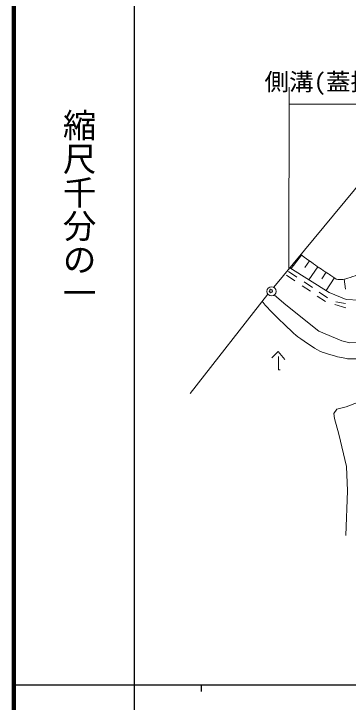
# Model space of a CAD drawing. Units: millimetres, scale not verified. Extents: x 40000 to 680000, y 20000 to 380000.
# Drawn here: x 40000 to 89985, y 202409 to 305140 of the extents above; entities that cross this region are included whole.
import ezdxf
from ezdxf.enums import TextEntityAlignment as Align

# ---------------------------------------------------------------- set-up
doc = ezdxf.new("R2010")
doc.units = ezdxf.units.MM
doc.header["$LTSCALE"] = 1000
doc.header["$PDMODE"] = 32
doc.header["$PDSIZE"] = 500
doc.linetypes.add('CHAIN', pattern=[18.5, 12, -1.5, 3.5, -1.5])
for name, color, linetype, lineweight in [('M-BGD', 7, 'Continuous', 13), ('M-BMK', 2, 'CHAIN', 13), ('M-TTL', 2, 'Continuous', 140), ('M-TTL-BAND', 7, 'Continuous', 25), ('M-WORK', 1, 'Continuous', 13)]:
    doc.layers.add(name, color=color, linetype=linetype, lineweight=lineweight)
doc.styles.add('@ＭＳ ゴシック', font='')
doc.styles.add('ＭＳ ゴシック', font='')
doc.styles.get('@ＭＳ ゴシック').set_extended_font_data('@MS Gothic')
doc.styles.get('ＭＳ ゴシック').set_extended_font_data('MS Gothic')

msp = doc.modelspace()

# ---------------------------------------------------------------- linework, layer by layer
at = {"layer": 'M-BGD'}
msp.add_circle((78530, 263719), 692, dxfattribs=at)
msp.add_point((78435, 263772), dxfattribs=at)
at = {"layer": 'M-BMK'}
msp.add_lwpolyline([(78951, 263170), (80646, 261701), (85589, 257769), (89033, 256317), (90225, 256038), (92775, 256112), (95083, 256801), (99272, 260636), (108219, 269634), (114213, 275654), (116872, 277687), (120573, 279355), (128964, 282040), (140379, 285558), (149453, 288141), (154639, 289288), (158679, 289705), (163396, 289288), (165772, 288546)], dxfattribs=at)
at = {"layer": 'M-TTL'}
msp.add_line((40000, 380000), (40000, 20000), dxfattribs=at)
at = {"layer": 'M-TTL-BAND'}
for p, q in [((58000, 370000), (58000, 20000)), ((40000, 205000), (579000, 205000)), ((68000, 205000), (68000, 204000))]:
    msp.add_line(p, q, dxfattribs=at)
at = {"layer": 'M-WORK'}
for p, q in [((81129, 267059), (81132, 294171)), ((81183, 291673), (106155, 291580)), ((78847, 264334), (97518, 286840)), ((82985, 269142), (81477, 267106)), ((84198, 268259), (83485, 267270)), ((85421, 267390), (84102, 265452)), ((80741, 266112), (81986, 265304)), ((81045, 266682), (82309, 265846)), ((86672, 266563), (86043, 265604)), ((83401, 265124), (84664, 264288)), ((87903, 265707), (86671, 263833)), ((89358, 265531), (89589, 264061)), ((83097, 264554), (84341, 263747)), ((66361, 248497), (77989, 263289)), ((85338, 263025), (86583, 262218)), ((85642, 263595), (86905, 262759)), ((88142, 262158), (89576, 261892)), ((87961, 261750), (89614, 261284))]:
    msp.add_line(p, q, dxfattribs=at)
for points in [[(81260, 267242), (87135, 263541), (89691, 262489), (91600, 262394)], [(89599, 227272), (89885, 233970), (89729, 237593), (88556, 242414), (87931, 244734), (87826, 245489), (88296, 246141), (89677, 246506), (93951, 248122), (99163, 251249), (103385, 254481), (105131, 255888), (105731, 256071), (106643, 255471), (110969, 249112), (118662, 239132), (122676, 234155), (124318, 232070)], [(78547, 253815), (79511, 254728), (80523, 253547)], [(79568, 254021), (79568, 252024), (79815, 252029)]]:
    msp.add_lwpolyline(points, dxfattribs=at)
for points, knots in [([(82893, 269210), (83374, 268850), (84838, 267795), (85332, 267451), (85696, 267198), (86814, 266472), (87184, 266226), (87385, 266092), (87959, 265623), (88190, 265552), (88425, 265480), (89177, 265487), (89416, 265542), (89920, 265658), (91406, 266142), (91856, 266397), (92493, 266757), (94198, 268153), (94791, 268581), (95364, 268995), (97097, 270217), (97688, 270604), (98459, 271110), (100806, 272577), (101601, 273045), (102152, 273370), (103848, 274265), (104412, 274565), (104538, 274632), (104970, 274760), (105049, 274878), (105114, 274977), (104970, 275356), (105011, 275467), (105087, 275675), (105447, 276247), (105609, 276398), (105713, 276495), (106182, 276537), (106274, 276645), (106347, 276730), (106259, 277102), (106302, 277205), (106387, 277409), (106734, 277982), (106891, 278136), (106978, 278220), (107375, 278251), (107461, 278336), (107554, 278426), (107620, 278839), (107708, 278934), (107896, 279136), (108586, 279605), (108800, 279779), (108850, 279820), (108978, 279967), (109028, 280007), (109307, 280231), (110173, 280865), (110443, 281099), (110554, 281195), (110808, 281566), (110928, 281650), (111128, 281792), (111809, 282084), (112020, 282211), (112346, 282406), (113281, 283059), (113606, 283255), (113956, 283466), (115019, 284078), (115392, 284243), (115781, 284415), (117006, 284789), (117405, 284936), (117808, 285085), (118990, 285598), (119400, 285725), (119734, 285828), (120764, 286029), (121109, 286086), (121498, 286149), (122672, 286341), (123066, 286323), (123308, 286312), (124085, 286067), (124215, 285943), (124033, 285363), (124420, 283870), (124240, 283393)], [0, 0, 0, 0, 1, 1, 1, 2, 2, 2, 3, 3, 3, 4, 4, 4, 5, 5, 5, 6, 6, 6, 7, 7, 7, 8, 8, 8, 9, 9, 9, 10, 10, 10, 11, 11, 11, 12, 12, 12, 13, 13, 13, 14, 14, 14, 15, 15, 15, 16, 16, 16, 17, 17, 17, 18, 18, 18, 19, 19, 19, 20, 20, 20, 21, 21, 21, 22, 22, 22, 23, 23, 23, 24, 24, 24, 25, 25, 25, 26, 26, 26, 27, 27, 27, 28, 28, 28, 29, 29, 29, 30, 30, 30, 30]), ([(77128, 262195), (77383, 261881), (78195, 260982), (78481, 260697), (79200, 259980), (81363, 257827), (82152, 257187), (82822, 256643), (84960, 255161), (85745, 254804), (86525, 254448), (89024, 253751), (89878, 253668), (90699, 253588), (93209, 253741), (93992, 254003), (94897, 254306), (97367, 255819), (98106, 256423), (99135, 257265), (101555, 260607), (102760, 261170), (103293, 261420), (104947, 260226), (105384, 259830), (106041, 259235), (107599, 257060), (108102, 256330), (108751, 255390), (110573, 252484), (111137, 251490)], [0, 0, 0, 0, 1, 1, 1, 2, 2, 2, 3, 3, 3, 4, 4, 4, 5, 5, 5, 6, 6, 6, 7, 7, 7, 8, 8, 8, 9, 9, 9, 10, 10, 10, 10])]:
    msp.add_open_spline(points, degree=3, knots=knots, dxfattribs=at)

# ---------------------------------------------------------------- texts
at = {"layer": 'M-TTL-BAND', "style": '@ＭＳ ゴシック'}
msp.add_text('縮尺千分の一', height=3666, rotation=270, dxfattribs=at).set_placement((49777, 261030), align=Align.MIDDLE_RIGHT)
at = {"layer": 'M-WORK', "style": 'ＭＳ ゴシック', "width": 1.05}
msp.add_text('側溝(蓋掛け) L=29.8m', height=2566, dxfattribs=at).set_placement((77470, 292934), align=Align.BOTTOM_LEFT)

doc.saveas('drawing.dxf')
